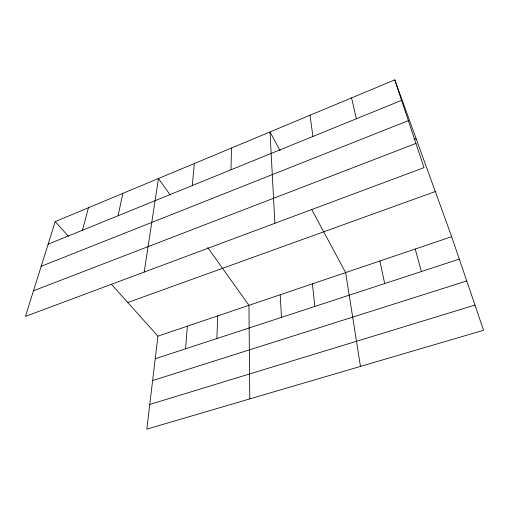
<?xml version="1.0" encoding="UTF-8"?>
<svg xmlns="http://www.w3.org/2000/svg" width="509" height="509" viewBox="0 0 509 509"><rect width="100%" height="100%" fill="white"/><g stroke="black" fill="none" stroke-linecap="round" stroke-linejoin="round"><path stroke-width="0.76" d="M230.997 169.79L231.468 148.03M216.879 338.549L217.706 315.904M185.581 348.805L187.369 326.174M192.326 185.524L194.311 163.542M111.452 284.315L157.924 336.144L146.815 429.138L483.55 330.271L451.674 236.691L394.78 79.862L55.226 221.593L25.45 316.388L424.01 167.639L394.78 79.862M144.2 272.067L158.458 178.506L170.292 195.087M118.101 215.733L122.822 193.382M82.477 230.233L88.432 207.736M48.12 244.218L401.601 100.356M41.178 266.309L408.358 120.639M413.9 139.549L416.12 138.69M33.492 290.785L415.948 143.43M127.778 302.518L435.297 191.549M157.924 336.144L451.674 236.691M155.22 358.75L459.309 259.106M152.617 380.579L466.753 280.949M149.761 404.464L474.973 305.088M55.226 221.593L68.397 236.284M207.736 247.559L248.958 305.324L249.779 398.903M280.09 150.683L270.018 131.939L274.885 223.298M311.731 209.543L345.624 272.595L360.467 366.404M415.198 249.041L421.395 271.532M351.585 97.893L356.364 118.762M379.867 261.002L384.709 283.551M310.026 115.244L312.92 136.444M312.418 283.837L314.804 306.463M280.211 294.743L281.471 317.381"/></g></svg>
